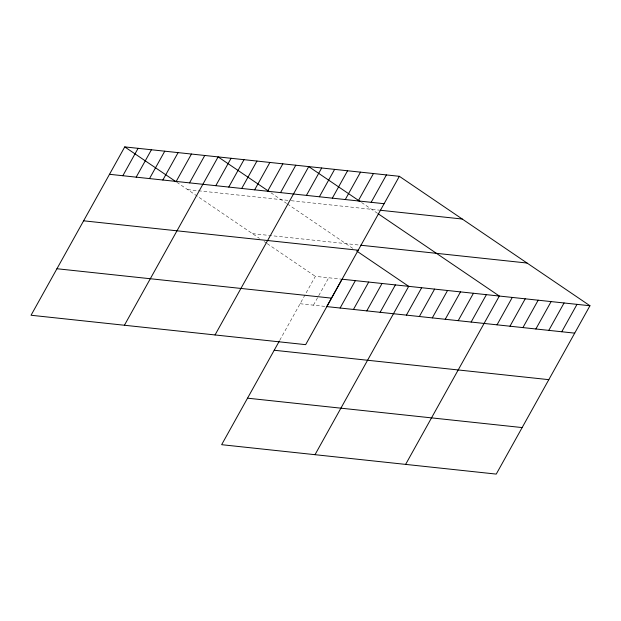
<?xml version="1.0" encoding="UTF-8"?>
<svg xmlns="http://www.w3.org/2000/svg" width="621" height="621" viewBox="0 0 621 621"><rect width="100%" height="100%" fill="white"/><g stroke="black" fill="none" stroke-linecap="round" stroke-linejoin="round"><path stroke-width="0.47" stroke-dasharray="3.1 2.33" d="M279.753 340.285L315.344 276.345L341.069 279.101M313.434 305.167L328.68 277.773M187.643 189.622L290.255 200.606M291.187 200.707L379.027 210.115M252.444 233.636L358.759 245.016M300.098 303.739L326.77 306.595M361.538 202.469L377.234 213.127M270.919 192.766L286.615 203.424M287.414 203.967L352.806 248.377M176.775 182.24L259.438 238.379M264.096 241.546L266.425 243.121M267.201 243.649L315.344 276.345"/><path stroke-width="0.93" d="M399.357 176.31L124.751 146.905L31.05 315.251L305.656 344.655L399.357 176.31L589.95 305.749L496.249 474.095L221.643 444.69L279.295 341.115M122.842 175.727L138.087 148.334M136.178 177.156L151.423 149.762M149.514 178.584L164.767 151.19M162.857 180.012L178.103 152.619M176.193 181.441L191.439 154.047M189.529 182.869L204.775 155.475M124.417 325.249L218.118 156.903L269.367 191.71M215.813 185.679L231.059 158.293M228.761 187.068L244.006 159.675M241.709 188.45L256.954 161.064M254.649 189.84L269.902 162.446M267.597 191.229L282.842 163.835M280.545 192.611L295.79 165.217M215.037 334.952L308.738 166.607L359.986 201.414M306.432 195.382L321.678 167.996M319.38 196.772L334.626 169.378M332.328 198.153L347.574 170.767M345.276 199.543L360.522 172.149M358.216 200.932L373.462 173.538M371.164 202.314L386.409 174.92M340.114 308.024L355.359 280.63M353.45 309.452L368.695 282.058M366.786 310.88L382.031 283.486M380.122 312.309L395.375 284.915M315.01 454.688L408.711 286.343L356.687 251.008M406.406 315.119L421.659 287.733M419.354 316.508L434.599 289.114M432.301 317.89L447.547 290.504M445.249 319.279L460.495 291.886M458.189 320.669L473.435 293.275M471.137 322.051L486.383 294.657M405.629 464.392L499.331 296.046L378.034 213.671M497.033 324.822L512.278 297.428M509.973 326.211L525.219 298.817M522.921 327.593L538.166 300.207M535.869 328.983L551.114 301.589M548.809 330.364L564.062 302.978M561.757 331.754L577.002 304.36M109.506 174.299L384.112 203.704M379.951 210.216L462.249 219.027M360.607 245.21L527.05 263.032M83.61 220.812L358.224 250.216M589.95 305.749L342.016 279.202L326.77 306.595L574.704 333.143M56.938 268.738L331.544 298.142M274.21 350.252L548.817 379.656M247.531 398.177L522.137 427.574M124.751 146.905L175.999 181.712"/></g></svg>
